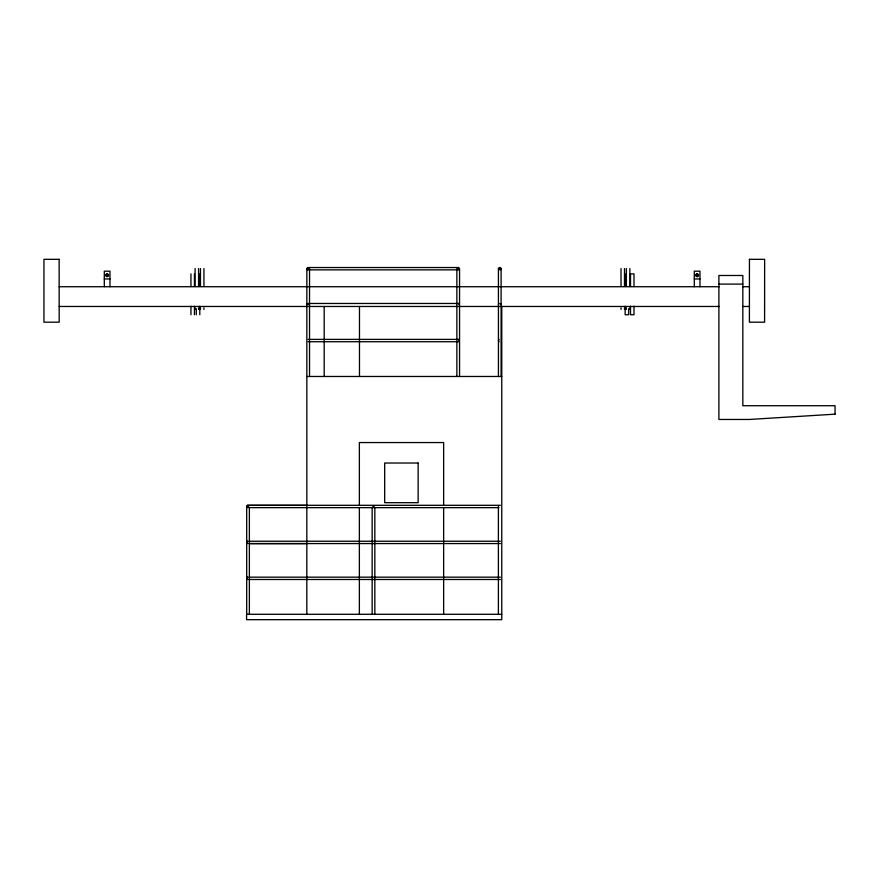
<?xml version="1.0" encoding="UTF-8"?>
<svg xmlns="http://www.w3.org/2000/svg" width="879" height="879" viewBox="0 0 879 879"><rect width="100%" height="100%" fill="white"/><g stroke="black" fill="none" stroke-linecap="round" stroke-linejoin="round"><path stroke-width="1.32" d="M306.848 304.628L307.518 303.464M247.362 577.195L246.691 578.36L247.362 579.525M500.437 269.864L501.107 268.699L500.437 267.535L499.096 267.535L498.426 268.699L498.426 376.476M498.426 304.628L499.096 303.464M499.096 339.382L498.426 340.547L499.096 341.722M749.402 259.327L764.642 259.327L764.598 322.197L749.402 322.197L749.446 259.327M104.304 278.951L109.974 278.951M694.289 278.951L699.959 278.951M718.89 284.093L742.832 284.093M59.146 286.719L719.253 286.719M742.59 286.719L749.446 286.719M59.146 306.474L719.253 306.474M742.59 306.474L749.446 306.474M308.188 339.382L458.882 339.382L458.882 341.722L308.188 341.722M306.826 376.476L501.766 376.476M500.36 505.304L247.362 505.304L246.691 506.513L246.691 614.289M306.826 505.348L247.362 505.348L247.362 507.644L246.691 506.513L248.702 506.513M372.828 506.513L374.168 506.513M248.735 507.644L498.997 507.644M248.735 541.233L500.36 541.233M248.735 543.563L500.36 543.563M249.471 543.607L306.826 543.607M248.735 577.162L500.36 577.162M248.735 579.492L500.36 579.492M501.766 614.289L246.57 614.289L246.57 619.673L501.766 619.673L501.766 306.474M499.096 269.864L498.426 268.699L501.107 268.699L501.107 376.476M500.437 303.464L501.107 304.628M307.518 269.864L306.848 268.699L307.518 267.535L458.882 267.535L458.882 269.864L308.188 269.864L308.188 267.535M699.959 286.719L699.959 271.182L694.289 271.182L694.289 286.719M634.001 286.488L634.001 273.874L630.518 273.874L630.518 286.488M634.001 306.222L634.001 314.737L630.518 314.737L630.518 306.222M629.858 268.567L629.858 286.389M629.858 307.87L629.858 309.43M628.639 308.76L628.639 314.737L625.156 314.737L625.156 306.222M626.375 268.567L626.375 286.389M626.375 307.87L626.375 309.43M625.156 273.874L625.156 286.488M624.497 268.567L624.497 286.389M624.497 307.87L624.497 309.43M621.014 268.567L621.014 286.389M621.014 307.87L621.014 309.43M498.393 506.513L498.393 614.289M459.552 376.476L459.552 268.699L456.871 268.699L456.871 376.476M458.882 304.628L458.882 303.464L308.188 303.464L308.188 304.628M443.642 505.249L443.642 442.555L359.368 442.555L359.368 505.249M443.642 507.974L443.642 614.289M374.839 507.875L374.839 614.289M372.158 507.875L372.158 614.289M359.478 306.507L359.478 376.476M359.368 507.974L359.368 614.289M324.186 306.507L324.186 376.476M309.529 376.476L309.529 268.699L306.848 268.699L306.826 614.289M249.372 507.875L249.372 614.289M247.362 577.162L247.362 579.492M203.939 268.567L203.939 286.389M203.939 307.87L203.939 309.43M200.456 268.567L200.456 286.389M200.456 307.87L200.456 309.43M199.797 273.874L199.797 286.488M199.797 306.222L199.797 314.737M198.577 268.567L198.577 286.389M198.577 307.87L198.577 309.43M196.303 308.76L196.303 314.737M195.094 268.567L195.094 286.389M195.094 307.87L195.094 309.43M194.435 273.874L194.435 286.488M194.435 306.222L194.435 314.737M190.941 273.874L190.941 286.488M190.941 306.222L190.941 314.737M109.974 286.719L109.974 271.182L104.304 271.182L104.304 286.719M106.689 274.468L106.249 275.248L107.59 276.017L107.59 274.468L106.689 274.468M247.362 541.266L246.691 542.431L247.362 543.607L247.362 541.233M696.673 274.468L696.223 275.248L697.563 276.017L698.014 275.248L696.673 274.468M107.139 273.721L105.821 274.479L105.821 276.006L107.139 276.775L108.458 276.006L108.458 274.479L107.139 273.721M697.124 273.721L695.805 274.479L695.805 276.006L697.124 276.775L698.442 276.006L698.442 274.479L697.124 273.721M835.05 414.163L749.446 419.459L718.89 419.459L718.89 275.49L742.832 275.49L742.832 405.724L835.05 405.724L835.05 414.163M59.179 259.327L43.95 259.327L43.95 322.197L59.179 322.197L59.146 259.327M418.14 463.024L384.683 463.024L384.683 502.689L418.14 502.689L418.14 463.024"/></g></svg>
